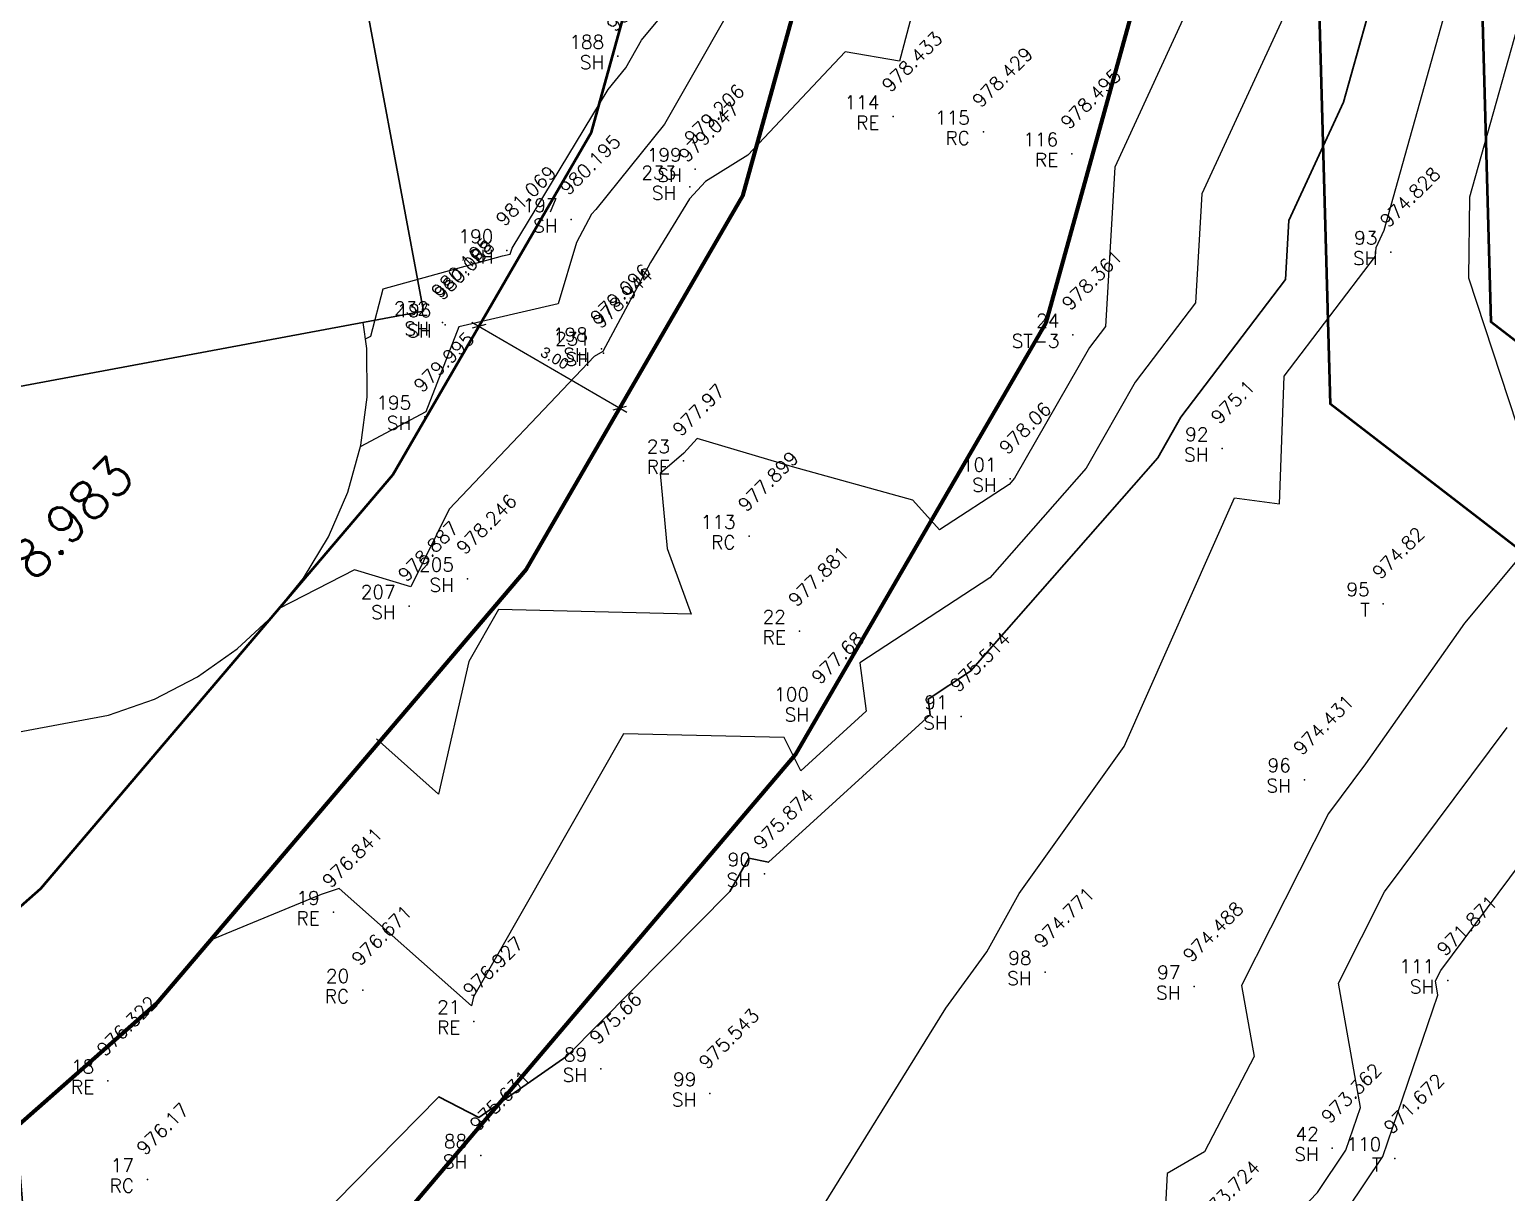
# Model space of a CAD drawing. Header units: metres. Extents: x 319894 to 3389272, y 120 to 6136017.
# Drawn here: x 320809.63 to 320836.83, y 3067824.94 to 3067846.36 of the extents above; entities that cross this region are included whole.
import ezdxf
from ezdxf.enums import TextEntityAlignment as Align

# ---------------------------------------------------------------- set-up
doc = ezdxf.new("R2010")
doc.units = ezdxf.units.M
doc.header["$MEASUREMENT"] = 0
doc.layers.get('Defpoints').update_dxf_attribs({"color": 254})
doc.layers.add('a_MUEBLE', color=255, linetype='Continuous', lineweight=5)
doc.layers.add('wall', color=4, linetype='Continuous', lineweight=30)
for name, color, linetype in [('Contour', 254, 'Continuous'), ('Index_Contour', 8, 'Continuous'), ('Points', 7, 'Continuous'), ('Points-ELV', 6, 'Continuous'), ('Points-NUM', 4, 'Continuous'), ('Points-TXT', 3, 'Continuous'), ('RC', 7, 'Continuous'), ('RE', 7, 'Continuous'), ('S-DIM', 7, 'Continuous'), ('SH', 7, 'Continuous'), ('ST-3', 7, 'Continuous'), ('T', 7, 'Continuous')]:
    doc.layers.add(name, color=color, linetype=linetype)
doc.styles.add('romans', font='romans.shx')
doc.styles.get("Standard").update_dxf_attribs({"font": 'arial.ttf'})
doc.dimstyles.get("Standard").update_dxf_attribs({"dimtxt": 0.2, "dimasz": 0.18, "dimexe": 0.2, "dimexo": 0.2, "dimgap": 0.09, "dimtad": 1, "dimzin": 0, "dimdsep": 46, "dimtxsty": 'Standard', "dimblk": 'OBLIQUE', "dimcen": 0.09, "dimdle": 0.15, "dimclrt": 7, "dimadec": 0, "dimazin": 0, "dimtfac": 1, "dimtofl": 0, "dimtmove": 0, "dimatfit": 3, "dimfxl": 0.3, "dimfxlon": 1, "dimtfillclr": 2, "dimtolj": 1, "dimtzin": 0, "dimarcsym": 0})

# ---------------------------------------------------------------- blocks, each defined once
blk = doc.blocks.new('_Oblique')
at = {"color": 0, "linetype": 'ByBlock', "lineweight": -2}
blk.add_line((-0.5, -0.5), (0.5, 0.5), dxfattribs=at)
blk = doc.blocks.new('*D650')
at = {"layer": 'Defpoints', "color": 0, "transparency": 16777216}
for p in [(320817.909, 3067840.896), (320820.504, 3067839.392), (320820.504, 3067839.392)]:
    blk.add_point(p, dxfattribs=at)
at = {"layer": 'S-DIM', "color": 0, "lineweight": -2, "transparency": 16777216}
for p, q in [((320817.779, 3067840.971), (320820.634, 3067839.316)), ((320817.909, 3067840.896), (320817.808, 3067840.723)), ((320820.504, 3067839.392), (320820.404, 3067839.219))]:
    blk.add_line(p, q, dxfattribs=at)
at = {"layer": 'S-DIM', "color": 0, "lineweight": -2, "transparency": 16777216, "xscale": 0.18, "yscale": 0.18, "zscale": 0.18}
for p, rotation in [((320817.909, 3067840.896), 149.9041219191985), ((320820.504, 3067839.392), 329.9041219191985)]:
    blk.add_blockref('_Oblique', p, dxfattribs=dict(at, rotation=rotation))
at = {"layer": 'S-DIM', "color": 7, "transparency": 16777216, "insert": (320819.303, 3067840.31), "char_height": 0.2, "attachment_point": 5, "rotation": 329.9041}
blk.add_mtext('\\A1;3.00', dxfattribs=at)
blk = doc.blocks.new('POINTS')
at = {"layer": 'Points'}
blk.add_line((0, 0), (0, 0), dxfattribs=at)
blk.add_point((0, 0), dxfattribs=at)
at = {"layer": 'Points-ELV', "style": 'romans'}
blk.add_attdef('ELEV', text='', height=1, rotation=45, dxfattribs=at).set_placement((0, 0), align=Align.BOTTOM_LEFT)
at = {"layer": 'Points-NUM', "style": 'romans'}
blk.add_attdef('PTNUM', text='', height=1, dxfattribs=at).set_placement((0, 0), align=Align.BOTTOM_RIGHT)
at = {"layer": 'Points-TXT', "style": 'romans'}
blk.add_attdef('DESC', text='', height=1, dxfattribs=at).set_placement((0, 0), align=Align.BOTTOM_RIGHT)

msp = doc.modelspace()

# ---------------------------------------------------------------- linework, layer by layer
at = {"color": 7}
for p, q in [((320830.721, 3067849.528, 1969.362), (320828.348, 3067840.959, 1969.362)), ((320830.721, 3067849.528, 987.586), (320828.348, 3067840.959, 987.586)), ((320828.348, 3067840.959, 987.586), (320830.721, 3067849.528, 987.586)), ((320828.348, 3067840.959, 1969.362), (320823.704, 3067832.948, 1969.362)), ((320828.348, 3067840.959, 987.586), (320823.704, 3067832.948, 987.586)), ((320823.704, 3067832.948, 987.586), (320828.348, 3067840.959, 987.586)), ((320823.704, 3067832.948, 1969.362), (320816.272, 3067824.213, 1969.362)), ((320823.704, 3067832.948, 987.586), (320816.272, 3067824.213, 987.586)), ((320816.272, 3067824.213, 987.586), (320823.704, 3067832.948, 987.586))]:
    msp.add_line(p, q, dxfattribs=at)
at = {"color": 1, "elevation": 987.586}
msp.add_lwpolyline([(320777.917, 3067902.345), (320765.452, 3067887.9), (320765.742, 3067881.201), (320760.327, 3067874.569), (320762.69, 3067869.453), (320761.66, 3067864.603), (320762.922, 3067848.287), (320767.166, 3067836.153), (320773.116, 3067821.854), (320781.932, 3067817.905), (320791.95, 3067819.881), (320794.953, 3067820.178), (320802.116, 3067822.366), (320808.503, 3067825.368), (320811.983, 3067828.431), (320818.784, 3067836.424), (320822.771, 3067843.302), (320824.889, 3067850.949), (320827.341, 3067862.58), (320827.988, 3067866.319), (320820.168, 3067865.216), (320817.346, 3067874.838), (320805.657, 3067881.713), (320787.148, 3067898.206)], dxfattribs=at)
at = {"color": 2, "lineweight": 158}
for points in [[(320781.932, 3067817.905), (320791.95, 3067819.881), (320794.953, 3067820.178), (320802.116, 3067822.366), (320808.503, 3067825.368), (320811.983, 3067828.431), (320818.784, 3067836.424), (320822.771, 3067843.302), (320824.889, 3067850.949), (320826.115, 3067856.765), (320826.972, 3067860.826), (320827.078, 3067861.333), (320827.212, 3067861.967), (320827.341, 3067862.58), (320827.573, 3067863.916), (320827.881, 3067865.699), (320828.15, 3067867.255), (320828.924, 3067871.727), (320829.069, 3067872.567), (320831.126, 3067880.134), (320831.582, 3067881.814), (320832.164, 3067883.954), (320832.271, 3067884.348), (320835.666, 3067890.418)], [(320837.243, 3067879.764), (320834.933, 3067871.266), (320834.575, 3067869.196), (320832.519, 3067858.13), (320831.691, 3067854.125), (320830.721, 3067849.528), (320828.348, 3067840.959), (320823.734, 3067832.999), (320816.272, 3067824.213), (320811.827, 3067820.3), (320804.279, 3067816.753), (320796.136, 3067814.266), (320787.275, 3067813.39), (320779.784, 3067813.573), (320775.028, 3067814.607), (320767.738, 3067818.878), (320762.038, 3067825.343), (320758.353, 3067835.442), (320755.151, 3067841.994)]]:
    msp.add_lwpolyline(points, dxfattribs=at)
at = {"color": 3, "lineweight": 50, "elevation": 987.586}
for points in [[(320842.923, 3067832.273), (320833.592, 3067839.463), (320833.3, 3067849.988), (320839.388, 3067872.492)], [(320846.313, 3067833.447), (320836.551, 3067840.97), (320836.311, 3067849.63), (320842.321, 3067871.847)]]:
    msp.add_lwpolyline(points, dxfattribs=at)
at = {"color": 1, "lineweight": 30, "elevation": 987.586}
msp.add_lwpolyline([(320846.313, 3067833.447), (320836.551, 3067840.97), (320836.311, 3067849.63), (320842.321, 3067871.847)], dxfattribs=at)
at = {"color": 3, "lineweight": 50}
msp.add_lwpolyline([(320775.428, 3067824.106), (320782.288, 3067821.033), (320791.511, 3067822.853), (320794.361, 3067823.134), (320801.034, 3067825.173), (320806.841, 3067827.901), (320809.838, 3067830.539), (320816.324, 3067838.162), (320819.982, 3067844.474), (320821.973, 3067851.66), (320823.18, 3067857.384), (320824.036, 3067861.445), (320824.143, 3067861.952), (320824.277, 3067862.585), (320824.395, 3067863.146), (320824.617, 3067864.428), (320824.925, 3067866.21), (320825.194, 3067867.766), (320825.788, 3067871.198)], dxfattribs=at)
at = {"color": 5, "lineweight": 30}
msp.add_lwpolyline([(320835.245, 3067850.066), (320833.832, 3067845.026), (320832.827, 3067842.842), (320832.763, 3067841.757), (320830.837, 3067839.223), (320830.409, 3067838.475), (320826.963, 3067834.543), (320826.179, 3067834.03), (320826.218, 3067833.74), (320823.242, 3067831.023), (320822.877, 3067831.099), (320822.527, 3067830.485), (320819.524, 3067827.452), (320817.906, 3067826.323), (320817.171, 3067826.701), (320814.885, 3067824.379), (320813.712, 3067823.012), (320813.488, 3067821.137), (320812.973, 3067820.933), (320812.642, 3067820.878), (320810.522, 3067820.593), (320809.582, 3067820.686), (320809.706, 3067822.266), (320809.313, 3067827.101)], dxfattribs=at)
msp.add_lwpolyline([(320835.245, 3067850.066), (320833.832, 3067845.026), (320832.827, 3067842.842), (320832.763, 3067841.757), (320830.837, 3067839.223), (320830.409, 3067838.475), (320826.963, 3067834.543), (320826.179, 3067834.03), (320826.218, 3067833.74), (320823.242, 3067831.023), (320822.877, 3067831.099), (320822.527, 3067830.485), (320819.524, 3067827.452), (320817.906, 3067826.323), (320817.171, 3067826.701), (320814.885, 3067824.379), (320813.712, 3067823.012), (320813.488, 3067821.137), (320812.973, 3067820.933), (320812.642, 3067820.878), (320810.522, 3067820.593), (320809.582, 3067820.686), (320809.706, 3067822.266), (320809.313, 3067827.101)], dxfattribs=at)
at = {"color": 1}
msp.add_lwpolyline([(320787.394, 3067835.676), (320787.503, 3067835.199), (320787.822, 3067834.363), (320788.251, 3067833.579), (320788.785, 3067832.861), (320789.411, 3067832.223), (320790.119, 3067831.677), (320790.896, 3067831.233), (320791.725, 3067830.9), (320792.593, 3067830.683), (320793.482, 3067830.588), (320794.376, 3067830.615), (320811.086, 3067833.731), (320811.93, 3067834.028), (320812.725, 3067834.437), (320813.456, 3067834.952), (320814.11, 3067835.562), (320814.674, 3067836.256), (320815.138, 3067837.02), (320815.492, 3067837.841), (320815.731, 3067838.703), (320815.849, 3067839.589), (320815.845, 3067840.484), (320815.775, 3067840.968)], dxfattribs=at)
msp.add_lwpolyline([(320787.394, 3067835.676), (320787.503, 3067835.199), (320787.822, 3067834.363), (320788.251, 3067833.579), (320788.785, 3067832.861), (320789.411, 3067832.223), (320790.119, 3067831.677), (320790.896, 3067831.233), (320791.725, 3067830.9), (320792.593, 3067830.683), (320793.482, 3067830.588), (320794.376, 3067830.615), (320811.086, 3067833.731), (320811.93, 3067834.028), (320812.725, 3067834.437), (320813.456, 3067834.952), (320814.11, 3067835.562), (320814.674, 3067836.256), (320815.138, 3067837.02), (320815.492, 3067837.841), (320815.731, 3067838.703), (320815.849, 3067839.589), (320815.845, 3067840.484), (320815.775, 3067840.968)], dxfattribs=at)
at = {"layer": 'a_MUEBLE', "lineweight": 40, "elevation": 968}
msp.add_lwpolyline([(320781.932, 3067817.905), (320791.95, 3067819.881), (320794.953, 3067820.178), (320802.116, 3067822.366), (320808.503, 3067825.368), (320811.983, 3067828.431), (320818.784, 3067836.424), (320822.771, 3067843.302), (320824.889, 3067850.949), (320826.115, 3067856.765), (320826.972, 3067860.826), (320827.078, 3067861.333), (320827.212, 3067861.967), (320827.341, 3067862.58), (320827.573, 3067863.916), (320827.881, 3067865.699), (320828.15, 3067867.255), (320828.924, 3067871.727), (320829.069, 3067872.567), (320831.126, 3067880.134), (320831.582, 3067881.814), (320832.164, 3067883.954), (320832.271, 3067884.348), (320835.666, 3067890.418)], dxfattribs=at)
at = {"layer": 'Contour'}
for points in [[(320837.371, 3067872.027), (320835.251, 3067864.638), (320834.158, 3067863.264), (320830.879, 3067852.996), (320830.145, 3067854.529), (320829.323, 3067852.81), (320827.868, 3067853.184), (320827.641, 3067852.932), (320827.4, 3067852.37), (320825.656, 3067845.782), (320824.652, 3067845.949), (320822.863, 3067844.05), (320822.079, 3067843.564), (320821.787, 3067843.245), (320821.067, 3067842.068), (320820.188, 3067840.432), (320820.027, 3067840.34), (320817.359, 3067837.528), (320816.653, 3067836.096), (320815.618, 3067836.409), (320814.215, 3067835.69)], [(320841.074, 3067867.214), (320836.364, 3067861.292), (320833.668, 3067852.85), (320833.995, 3067851.09), (320833.865, 3067850.161), (320833.086, 3067847.383), (320831.223, 3067843.336), (320831.106, 3067841.326), (320829.995, 3067839.865), (320829.091, 3067838.285), (320827.317, 3067836.262), (320824.92, 3067834.695), (320825.039, 3067833.808), (320823.835, 3067832.708), (320823.529, 3067833.319), (320820.571, 3067833.389), (320817.81, 3067828.542), (320817.772, 3067828.376), (320815.335, 3067830.539), (320814.999, 3067830.429), (320812.965, 3067829.585)], [(320838.163, 3067865.926), (320835.261, 3067862.278), (320832.13, 3067852.473), (320832.509, 3067850.429), (320832.485, 3067850.256), (320832.34, 3067849.74), (320829.62, 3067843.83), (320829.448, 3067840.895), (320829.153, 3067840.507), (320827.772, 3067838.096), (320827.672, 3067837.982), (320826.392, 3067837.145), (320825.901, 3067837.692), (320823.683, 3067838.308), (320821.927, 3067838.83), (320821.68, 3067838.559), (320821.245, 3067838.182), (320821.375, 3067836.8), (320821.818, 3067835.594), (320818.265, 3067835.678), (320817.72, 3067834.721), (320817.163, 3067832.279), (320816.018, 3067833.296)], [(320835.245, 3067850.066), (320833.832, 3067845.026), (320832.827, 3067842.842), (320832.763, 3067841.757), (320830.837, 3067839.223), (320830.409, 3067838.475), (320826.963, 3067834.543), (320826.179, 3067834.03), (320826.218, 3067833.74), (320823.242, 3067831.023), (320822.877, 3067831.099), (320822.527, 3067830.485), (320819.524, 3067827.452), (320817.906, 3067826.323), (320817.171, 3067826.701), (320814.885, 3067824.379), (320813.712, 3067823.012), (320813.488, 3067821.137), (320812.973, 3067820.933), (320812.642, 3067820.878), (320810.522, 3067820.593), (320809.582, 3067820.686), (320809.706, 3067822.266), (320809.313, 3067827.101)], [(320838.006, 3067849.875), (320836.154, 3067843.272), (320836.135, 3067841.786), (320837.613, 3067837.288), (320836.06, 3067835.425), (320834.236, 3067832.833), (320833.557, 3067831.921), (320831.951, 3067828.752), (320832.183, 3067827.442), (320831.274, 3067825.687), (320830.581, 3067825.292), (320830.493, 3067823.49)], [(320815.819, 3067840.665), (320815.915, 3067840.716), (320816.144, 3067841.586), (320818.339, 3067842.195), (320818.485, 3067842.227), (320818.518, 3067842.335), (320820.29, 3067845.256), (320820.613, 3067845.657), (320820.904, 3067846.169), (320822.851, 3067848.511)], [(320815.459, 3067813.314), (320819.648, 3067813.768), (320820.114, 3067813.498), (320822.499, 3067813.961), (320823.812, 3067814.925), (320825.006, 3067816.001), (320826.886, 3067816.061), (320827.668, 3067814.957), (320828.649, 3067816.55), (320829.058, 3067817.917), (320828.668, 3067818.673), (320828.671, 3067819.812), (320829.322, 3067819.855), (320829.698, 3067820.086), (320831.812, 3067821.844), (320832.134, 3067822.193), (320832.594, 3067822.672), (320834.554, 3067825.604), (320835.57, 3067828.577), (320835.524, 3067828.838), (320835.621, 3067829.03), (320839.452, 3067834.175)], [(320807.492, 3067814.76), (320810.615, 3067815.179), (320813.56, 3067815.43), (320815.057, 3067816.47), (320815.845, 3067816.766), (320818.859, 3067816.163), (320819.922, 3067816.278), (320820.289, 3067816.066), (320820.979, 3067816.572), (320823.876, 3067819.183), (320825.886, 3067819.247), (320827.285, 3067818.832), (320827.389, 3067819.989), (320827.392, 3067820.972), (320829.216, 3067821.09), (320830.268, 3067821.738), (320830.544, 3067821.967), (320831.699, 3067823.221), (320833.351, 3067824.938), (320833.872, 3067825.717), (320834.142, 3067826.507), (320833.737, 3067828.795), (320834.589, 3067830.476), (320836.844, 3067833.504)]]:
    msp.add_lwpolyline(points, dxfattribs=at)
at = {"layer": 'Index_Contour'}
for points in [[(320823.969, 3067824.248), (320826.505, 3067828.335), (320827.263, 3067829.375), (320827.86, 3067830.45), (320829.791, 3067833.155), (320831.822, 3067837.733), (320832.655, 3067837.624), (320832.739, 3067839.975), (320834.421, 3067842.189), (320834.43, 3067842.348), (320834.578, 3067842.668), (320836.626, 3067849.971)], [(320823.024, 3067847.606), (320821.326, 3067844.617), (320820.058, 3067843.045), (320819.978, 3067842.964), (320819.706, 3067842.439), (320819.366, 3067841.31), (320817.54, 3067840.885), (320816.931, 3067839.318), (320815.723, 3067838.674)]]:
    msp.add_lwpolyline(points, dxfattribs=at)
at = {"layer": 'wall'}
msp.add_lwpolyline([(320782.078, 3067865.71), (320771.972, 3067863.826), (320777.563, 3067833.842), (320816.885, 3067841.175), (320815.144, 3067850.514), (320795.974, 3067846.939)], dxfattribs=at)

# ---------------------------------------------------------------- block references
at = {"layer": 'RC', "linetype": 'Continuous'}
ref = msp.add_blockref('POINTS', (320827.2, 3067844.475, 978.429), dxfattribs=at)
ref.add_attrib('PTNUM', '115', dxfattribs={"layer": 'Points-NUM', "height": 0.25, "style": 'romans'}).set_placement((320826.95, 3067844.537, 978.429), align=Align.BOTTOM_RIGHT)
ref.add_attrib('DESC', 'RC', dxfattribs={"layer": 'Points-TXT', "height": 0.25, "style": 'romans'}).set_placement((320826.95, 3067844.162, 978.429), align=Align.BOTTOM_RIGHT)
ref.add_attrib('ELEV', '978.429', dxfattribs={"layer": 'Points-ELV', "height": 0.25, "rotation": 45, "style": 'romans'}).set_placement((320827.2, 3067844.85, 978.429), align=Align.BOTTOM_LEFT)
ref = msp.add_blockref('POINTS', (320822.885, 3067837.03, 977.899), dxfattribs=at)
ref.add_attrib('PTNUM', '113', dxfattribs={"layer": 'Points-NUM', "height": 0.25, "style": 'romans'}).set_placement((320822.635, 3067837.092, 977.899), align=Align.BOTTOM_RIGHT)
ref.add_attrib('DESC', 'RC', dxfattribs={"layer": 'Points-TXT', "height": 0.25, "style": 'romans'}).set_placement((320822.635, 3067836.717, 977.899), align=Align.BOTTOM_RIGHT)
ref.add_attrib('ELEV', '977.899', dxfattribs={"layer": 'Points-ELV', "height": 0.25, "rotation": 45, "style": 'romans'}).set_placement((320822.885, 3067837.405, 977.899), align=Align.BOTTOM_LEFT)
ref = msp.add_blockref('POINTS', (320815.768, 3067828.666, 976.671), dxfattribs=at)
ref.add_attrib('PTNUM', '20', dxfattribs={"layer": 'Points-NUM', "height": 0.25, "style": 'romans'}).set_placement((320815.518, 3067828.728, 976.671), align=Align.BOTTOM_RIGHT)
ref.add_attrib('DESC', 'RC', dxfattribs={"layer": 'Points-TXT', "height": 0.25, "style": 'romans'}).set_placement((320815.518, 3067828.353, 976.671), align=Align.BOTTOM_RIGHT)
ref.add_attrib('ELEV', '976.671', dxfattribs={"layer": 'Points-ELV', "height": 0.25, "rotation": 45, "style": 'romans'}).set_placement((320815.768, 3067829.041, 976.671), align=Align.BOTTOM_LEFT)
ref = msp.add_blockref('POINTS', (320811.806, 3067825.178, 976.17), dxfattribs=at)
ref.add_attrib('PTNUM', '17', dxfattribs={"layer": 'Points-NUM', "height": 0.25, "style": 'romans'}).set_placement((320811.556, 3067825.24, 976.17), align=Align.BOTTOM_RIGHT)
ref.add_attrib('DESC', 'RC', dxfattribs={"layer": 'Points-TXT', "height": 0.25, "style": 'romans'}).set_placement((320811.556, 3067824.865, 976.17), align=Align.BOTTOM_RIGHT)
ref.add_attrib('ELEV', '976.17', dxfattribs={"layer": 'Points-ELV', "height": 0.25, "rotation": 45, "style": 'romans'}).set_placement((320811.806, 3067825.553, 976.17), align=Align.BOTTOM_LEFT)
at = {"layer": 'RE', "linetype": 'Continuous'}
ref = msp.add_blockref('POINTS', (320825.534, 3067844.759, 978.433), dxfattribs=at)
ref.add_attrib('PTNUM', '114', dxfattribs={"layer": 'Points-NUM', "height": 0.25, "style": 'romans'}).set_placement((320825.284, 3067844.821, 978.433), align=Align.BOTTOM_RIGHT)
ref.add_attrib('DESC', 'RE', dxfattribs={"layer": 'Points-TXT', "height": 0.25, "style": 'romans'}).set_placement((320825.284, 3067844.446, 978.433), align=Align.BOTTOM_RIGHT)
ref.add_attrib('ELEV', '978.433', dxfattribs={"layer": 'Points-ELV', "height": 0.25, "rotation": 45, "style": 'romans'}).set_placement((320825.534, 3067845.134, 978.433), align=Align.BOTTOM_LEFT)
ref = msp.add_blockref('POINTS', (320828.826, 3067844.075, 978.495), dxfattribs=at)
ref.add_attrib('PTNUM', '116', dxfattribs={"layer": 'Points-NUM', "height": 0.25, "style": 'romans'}).set_placement((320828.576, 3067844.137, 978.495), align=Align.BOTTOM_RIGHT)
ref.add_attrib('DESC', 'RE', dxfattribs={"layer": 'Points-TXT', "height": 0.25, "style": 'romans'}).set_placement((320828.576, 3067843.762, 978.495), align=Align.BOTTOM_RIGHT)
ref.add_attrib('ELEV', '978.495', dxfattribs={"layer": 'Points-ELV', "height": 0.25, "rotation": 45, "style": 'romans'}).set_placement((320828.826, 3067844.45, 978.495), align=Align.BOTTOM_LEFT)
ref = msp.add_blockref('POINTS', (320821.677, 3067838.419, 977.97), dxfattribs=at)
ref.add_attrib('PTNUM', '23', dxfattribs={"layer": 'Points-NUM', "height": 0.25, "style": 'romans'}).set_placement((320821.427, 3067838.481, 977.97), align=Align.BOTTOM_RIGHT)
ref.add_attrib('DESC', 'RE', dxfattribs={"layer": 'Points-TXT', "height": 0.25, "style": 'romans'}).set_placement((320821.427, 3067838.106, 977.97), align=Align.BOTTOM_RIGHT)
ref.add_attrib('ELEV', '977.97', dxfattribs={"layer": 'Points-ELV', "height": 0.25, "rotation": 45, "style": 'romans'}).set_placement((320821.677, 3067838.794, 977.97), align=Align.BOTTOM_LEFT)
ref = msp.add_blockref('POINTS', (320823.811, 3067835.281, 977.881), dxfattribs=at)
ref.add_attrib('PTNUM', '22', dxfattribs={"layer": 'Points-NUM', "height": 0.25, "style": 'romans'}).set_placement((320823.561, 3067835.343, 977.881), align=Align.BOTTOM_RIGHT)
ref.add_attrib('DESC', 'RE', dxfattribs={"layer": 'Points-TXT', "height": 0.25, "style": 'romans'}).set_placement((320823.561, 3067834.968, 977.881), align=Align.BOTTOM_RIGHT)
ref.add_attrib('ELEV', '977.881', dxfattribs={"layer": 'Points-ELV', "height": 0.25, "rotation": 45, "style": 'romans'}).set_placement((320823.811, 3067835.656, 977.881), align=Align.BOTTOM_LEFT)
ref = msp.add_blockref('POINTS', (320815.226, 3067830.101, 976.841), dxfattribs=at)
ref.add_attrib('PTNUM', '19', dxfattribs={"layer": 'Points-NUM', "height": 0.25, "style": 'romans'}).set_placement((320814.976, 3067830.163, 976.841), align=Align.BOTTOM_RIGHT)
ref.add_attrib('DESC', 'RE', dxfattribs={"layer": 'Points-TXT', "height": 0.25, "style": 'romans'}).set_placement((320814.976, 3067829.788, 976.841), align=Align.BOTTOM_RIGHT)
ref.add_attrib('ELEV', '976.841', dxfattribs={"layer": 'Points-ELV', "height": 0.25, "rotation": 45, "style": 'romans'}).set_placement((320815.226, 3067830.476, 976.841), align=Align.BOTTOM_LEFT)
ref = msp.add_blockref('POINTS', (320817.816, 3067828.091, 976.927), dxfattribs=at)
ref.add_attrib('PTNUM', '21', dxfattribs={"layer": 'Points-NUM', "height": 0.25, "style": 'romans'}).set_placement((320817.566, 3067828.153, 976.927), align=Align.BOTTOM_RIGHT)
ref.add_attrib('DESC', 'RE', dxfattribs={"layer": 'Points-TXT', "height": 0.25, "style": 'romans'}).set_placement((320817.566, 3067827.778, 976.927), align=Align.BOTTOM_RIGHT)
ref.add_attrib('ELEV', '976.927', dxfattribs={"layer": 'Points-ELV', "height": 0.25, "rotation": 45, "style": 'romans'}).set_placement((320817.816, 3067828.466, 976.927), align=Align.BOTTOM_LEFT)
ref = msp.add_blockref('POINTS', (320811.072, 3067826.996, 976.322), dxfattribs=at)
ref.add_attrib('PTNUM', '18', dxfattribs={"layer": 'Points-NUM', "height": 0.25, "style": 'romans'}).set_placement((320810.822, 3067827.058, 976.322), align=Align.BOTTOM_RIGHT)
ref.add_attrib('DESC', 'RE', dxfattribs={"layer": 'Points-TXT', "height": 0.25, "style": 'romans'}).set_placement((320810.822, 3067826.683, 976.322), align=Align.BOTTOM_RIGHT)
ref.add_attrib('ELEV', '976.322', dxfattribs={"layer": 'Points-ELV', "height": 0.25, "rotation": 45, "style": 'romans'}).set_placement((320811.072, 3067827.371, 976.322), align=Align.BOTTOM_LEFT)
at = {"layer": 'SH', "linetype": 'Continuous'}
ref = msp.add_blockref('POINTS', (320820.465, 3067845.872, 981.207), dxfattribs=at)
ref.add_attrib('PTNUM', '188', dxfattribs={"layer": 'Points-NUM', "height": 0.25, "style": 'romans'}).set_placement((320820.215, 3067845.934, 981.207), align=Align.BOTTOM_RIGHT)
ref.add_attrib('DESC', 'SH', dxfattribs={"layer": 'Points-TXT', "height": 0.25, "style": 'romans'}).set_placement((320820.215, 3067845.559, 981.207), align=Align.BOTTOM_RIGHT)
ref.add_attrib('ELEV', '981.207', dxfattribs={"layer": 'Points-ELV', "height": 0.25, "rotation": 45, "style": 'romans'}).set_placement((320820.465, 3067846.247, 981.207), align=Align.BOTTOM_LEFT)
ref = msp.add_blockref('POINTS', (320821.892, 3067843.792, 979.206), dxfattribs=at)
ref.add_attrib('PTNUM', '199', dxfattribs={"layer": 'Points-NUM', "height": 0.25, "style": 'romans'}).set_placement((320821.642, 3067843.854, 979.206), align=Align.BOTTOM_RIGHT)
ref.add_attrib('DESC', 'SH', dxfattribs={"layer": 'Points-TXT', "height": 0.25, "style": 'romans'}).set_placement((320821.642, 3067843.479, 979.206), align=Align.BOTTOM_RIGHT)
ref.add_attrib('ELEV', '979.206', dxfattribs={"layer": 'Points-ELV', "height": 0.25, "rotation": 45, "style": 'romans'}).set_placement((320821.892, 3067844.167, 979.206), align=Align.BOTTOM_LEFT)
ref = msp.add_blockref('POINTS', (320821.792, 3067843.465, 979.047), dxfattribs=at)
ref.add_attrib('PTNUM', '233', dxfattribs={"layer": 'Points-NUM', "height": 0.25, "style": 'romans'}).set_placement((320821.542, 3067843.527, 979.047), align=Align.BOTTOM_RIGHT)
ref.add_attrib('DESC', 'SH', dxfattribs={"layer": 'Points-TXT', "height": 0.25, "style": 'romans'}).set_placement((320821.542, 3067843.152, 979.047), align=Align.BOTTOM_RIGHT)
ref.add_attrib('ELEV', '979.047', dxfattribs={"layer": 'Points-ELV', "height": 0.25, "rotation": 45, "style": 'romans'}).set_placement((320821.792, 3067843.84, 979.047), align=Align.BOTTOM_LEFT)
ref = msp.add_blockref('POINTS', (320819.607, 3067842.862, 980.195), dxfattribs=at)
ref.add_attrib('PTNUM', '197', dxfattribs={"layer": 'Points-NUM', "height": 0.25, "style": 'romans'}).set_placement((320819.357, 3067842.924, 980.195), align=Align.BOTTOM_RIGHT)
ref.add_attrib('DESC', 'SH', dxfattribs={"layer": 'Points-TXT', "height": 0.25, "style": 'romans'}).set_placement((320819.357, 3067842.549, 980.195), align=Align.BOTTOM_RIGHT)
ref.add_attrib('ELEV', '980.195', dxfattribs={"layer": 'Points-ELV', "height": 0.25, "rotation": 45, "style": 'romans'}).set_placement((320819.607, 3067843.237, 980.195), align=Align.BOTTOM_LEFT)
ref = msp.add_blockref('POINTS', (320818.424, 3067842.29, 981.069), dxfattribs=at)
ref.add_attrib('PTNUM', '190', dxfattribs={"layer": 'Points-NUM', "height": 0.25, "style": 'romans'}).set_placement((320818.174, 3067842.352, 981.069), align=Align.BOTTOM_RIGHT)
ref.add_attrib('DESC', 'SH', dxfattribs={"layer": 'Points-TXT', "height": 0.25, "style": 'romans'}).set_placement((320818.174, 3067841.977, 981.069), align=Align.BOTTOM_RIGHT)
ref.add_attrib('ELEV', '981.069', dxfattribs={"layer": 'Points-ELV', "height": 0.25, "rotation": 45, "style": 'romans'}).set_placement((320818.424, 3067842.665, 981.069), align=Align.BOTTOM_LEFT)
ref = msp.add_blockref('POINTS', (320834.706, 3067842.263, 974.828), dxfattribs=at)
ref.add_attrib('PTNUM', '93', dxfattribs={"layer": 'Points-NUM', "height": 0.25, "style": 'romans'}).set_placement((320834.456, 3067842.325, 974.828), align=Align.BOTTOM_RIGHT)
ref.add_attrib('DESC', 'SH', dxfattribs={"layer": 'Points-TXT', "height": 0.25, "style": 'romans'}).set_placement((320834.456, 3067841.95, 974.828), align=Align.BOTTOM_RIGHT)
ref.add_attrib('ELEV', '974.828', dxfattribs={"layer": 'Points-ELV', "height": 0.25, "rotation": 45, "style": 'romans'}).set_placement((320834.706, 3067842.638, 974.828), align=Align.BOTTOM_LEFT)
ref = msp.add_blockref('POINTS', (320817.235, 3067840.963, 980.105), dxfattribs=at)
ref.add_attrib('PTNUM', '232', dxfattribs={"layer": 'Points-NUM', "height": 0.25, "style": 'romans'}).set_placement((320816.985, 3067841.025, 980.105), align=Align.BOTTOM_RIGHT)
ref.add_attrib('DESC', 'SH', dxfattribs={"layer": 'Points-TXT', "height": 0.25, "style": 'romans'}).set_placement((320816.985, 3067840.65, 980.105), align=Align.BOTTOM_RIGHT)
ref.add_attrib('ELEV', '980.105', dxfattribs={"layer": 'Points-ELV', "height": 0.25, "rotation": 45, "style": 'romans'}).set_placement((320817.235, 3067841.338, 980.105), align=Align.BOTTOM_LEFT)
ref = msp.add_blockref('POINTS', (320817.285, 3067840.925, 980.088), dxfattribs=at)
ref.add_attrib('PTNUM', '196', dxfattribs={"layer": 'Points-NUM', "height": 0.25, "style": 'romans'}).set_placement((320817.035, 3067840.987, 980.088), align=Align.BOTTOM_RIGHT)
ref.add_attrib('DESC', 'SH', dxfattribs={"layer": 'Points-TXT', "height": 0.25, "style": 'romans'}).set_placement((320817.035, 3067840.612, 980.088), align=Align.BOTTOM_RIGHT)
ref.add_attrib('ELEV', '980.088', dxfattribs={"layer": 'Points-ELV', "height": 0.25, "rotation": 45, "style": 'romans'}).set_placement((320817.285, 3067841.3, 980.088), align=Align.BOTTOM_LEFT)
ref = msp.add_blockref('POINTS', (320820.162, 3067840.481, 979.096), dxfattribs=at)
ref.add_attrib('PTNUM', '198', dxfattribs={"layer": 'Points-NUM', "height": 0.25, "style": 'romans'}).set_placement((320819.912, 3067840.543, 979.096), align=Align.BOTTOM_RIGHT)
ref.add_attrib('DESC', 'SH', dxfattribs={"layer": 'Points-TXT', "height": 0.25, "style": 'romans'}).set_placement((320819.912, 3067840.168, 979.096), align=Align.BOTTOM_RIGHT)
ref.add_attrib('ELEV', '979.096', dxfattribs={"layer": 'Points-ELV', "height": 0.25, "rotation": 45, "style": 'romans'}).set_placement((320820.162, 3067840.856, 979.096), align=Align.BOTTOM_LEFT)
ref = msp.add_blockref('POINTS', (320820.202, 3067840.403, 978.944), dxfattribs=at)
ref.add_attrib('PTNUM', '231', dxfattribs={"layer": 'Points-NUM', "height": 0.25, "style": 'romans'}).set_placement((320819.952, 3067840.465, 978.944), align=Align.BOTTOM_RIGHT)
ref.add_attrib('DESC', 'SH', dxfattribs={"layer": 'Points-TXT', "height": 0.25, "style": 'romans'}).set_placement((320819.952, 3067840.09, 978.944), align=Align.BOTTOM_RIGHT)
ref.add_attrib('ELEV', '978.944', dxfattribs={"layer": 'Points-ELV', "height": 0.25, "rotation": 45, "style": 'romans'}).set_placement((320820.202, 3067840.778, 978.944), align=Align.BOTTOM_LEFT)
ref = msp.add_blockref('POINTS', (320816.911, 3067839.227, 979.995), dxfattribs=at)
ref.add_attrib('PTNUM', '195', dxfattribs={"layer": 'Points-NUM', "height": 0.25, "style": 'romans'}).set_placement((320816.661, 3067839.289, 979.995), align=Align.BOTTOM_RIGHT)
ref.add_attrib('DESC', 'SH', dxfattribs={"layer": 'Points-TXT', "height": 0.25, "style": 'romans'}).set_placement((320816.661, 3067838.914, 979.995), align=Align.BOTTOM_RIGHT)
ref.add_attrib('ELEV', '979.995', dxfattribs={"layer": 'Points-ELV', "height": 0.25, "rotation": 45, "style": 'romans'}).set_placement((320816.911, 3067839.602, 979.995), align=Align.BOTTOM_LEFT)
ref = msp.add_blockref('POINTS', (320831.595, 3067838.645, 975.1), dxfattribs=at)
ref.add_attrib('PTNUM', '92', dxfattribs={"layer": 'Points-NUM', "height": 0.25, "style": 'romans'}).set_placement((320831.345, 3067838.707, 975.1), align=Align.BOTTOM_RIGHT)
ref.add_attrib('DESC', 'SH', dxfattribs={"layer": 'Points-TXT', "height": 0.25, "style": 'romans'}).set_placement((320831.345, 3067838.332, 975.1), align=Align.BOTTOM_RIGHT)
ref.add_attrib('ELEV', '975.1', dxfattribs={"layer": 'Points-ELV', "height": 0.25, "rotation": 45, "style": 'romans'}).set_placement((320831.595, 3067839.02, 975.1), align=Align.BOTTOM_LEFT)
ref = msp.add_blockref('POINTS', (320827.693, 3067838.085, 978.06), dxfattribs=at)
ref.add_attrib('PTNUM', '101', dxfattribs={"layer": 'Points-NUM', "height": 0.25, "style": 'romans'}).set_placement((320827.443, 3067838.147, 978.06), align=Align.BOTTOM_RIGHT)
ref.add_attrib('DESC', 'SH', dxfattribs={"layer": 'Points-TXT', "height": 0.25, "style": 'romans'}).set_placement((320827.443, 3067837.772, 978.06), align=Align.BOTTOM_RIGHT)
ref.add_attrib('ELEV', '978.06', dxfattribs={"layer": 'Points-ELV', "height": 0.25, "rotation": 45, "style": 'romans'}).set_placement((320827.693, 3067838.46, 978.06), align=Align.BOTTOM_LEFT)
ref = msp.add_blockref('POINTS', (320809.005, 3067834.803, 978.983), dxfattribs=at)
ref.add_attrib('PTNUM', '209', dxfattribs={"layer": 'Points-NUM', "height": 0.25, "style": 'romans'}).set_placement((320808.755, 3067834.865, 978.983), align=Align.BOTTOM_RIGHT)
ref.add_attrib('DESC', 'SH', dxfattribs={"layer": 'Points-TXT', "height": 0.25, "style": 'romans'}).set_placement((320808.755, 3067834.49, 978.983), align=Align.BOTTOM_RIGHT)
ref.add_attrib('ELEV', '978.983', dxfattribs={"layer": 'Points-ELV', "lineweight": 40, "height": 0.7, "rotation": 45, "style": 'romans'}).set_placement((320809.005, 3067835.178, 978.983), align=Align.BOTTOM_LEFT)
ref = msp.add_blockref('POINTS', (320817.698, 3067836.241, 978.246), dxfattribs=at)
ref.add_attrib('PTNUM', '205', dxfattribs={"layer": 'Points-NUM', "height": 0.25, "style": 'romans'}).set_placement((320817.448, 3067836.303, 978.246), align=Align.BOTTOM_RIGHT)
ref.add_attrib('DESC', 'SH', dxfattribs={"layer": 'Points-TXT', "height": 0.25, "style": 'romans'}).set_placement((320817.448, 3067835.928, 978.246), align=Align.BOTTOM_RIGHT)
ref.add_attrib('ELEV', '978.246', dxfattribs={"layer": 'Points-ELV', "height": 0.25, "rotation": 45, "style": 'romans'}).set_placement((320817.698, 3067836.616, 978.246), align=Align.BOTTOM_LEFT)
ref = msp.add_blockref('POINTS', (320816.623, 3067835.741, 978.887), dxfattribs=at)
ref.add_attrib('PTNUM', '207', dxfattribs={"layer": 'Points-NUM', "height": 0.25, "style": 'romans'}).set_placement((320816.373, 3067835.803, 978.887), align=Align.BOTTOM_RIGHT)
ref.add_attrib('DESC', 'SH', dxfattribs={"layer": 'Points-TXT', "height": 0.25, "style": 'romans'}).set_placement((320816.373, 3067835.428, 978.887), align=Align.BOTTOM_RIGHT)
ref.add_attrib('ELEV', '978.887', dxfattribs={"layer": 'Points-ELV', "height": 0.25, "rotation": 45, "style": 'romans'}).set_placement((320816.623, 3067836.116, 978.887), align=Align.BOTTOM_LEFT)
ref = msp.add_blockref('POINTS', (320824.238, 3067833.854, 977.68), dxfattribs=at)
ref.add_attrib('PTNUM', '100', dxfattribs={"layer": 'Points-NUM', "height": 0.25, "style": 'romans'}).set_placement((320823.988, 3067833.916, 977.68), align=Align.BOTTOM_RIGHT)
ref.add_attrib('DESC', 'SH', dxfattribs={"layer": 'Points-TXT', "height": 0.25, "style": 'romans'}).set_placement((320823.988, 3067833.541, 977.68), align=Align.BOTTOM_RIGHT)
ref.add_attrib('ELEV', '977.68', dxfattribs={"layer": 'Points-ELV', "height": 0.25, "rotation": 45, "style": 'romans'}).set_placement((320824.238, 3067834.229, 977.68), align=Align.BOTTOM_LEFT)
ref = msp.add_blockref('POINTS', (320826.79, 3067833.707, 975.514), dxfattribs=at)
ref.add_attrib('PTNUM', '91', dxfattribs={"layer": 'Points-NUM', "height": 0.25, "style": 'romans'}).set_placement((320826.54, 3067833.769, 975.514), align=Align.BOTTOM_RIGHT)
ref.add_attrib('DESC', 'SH', dxfattribs={"layer": 'Points-TXT', "height": 0.25, "style": 'romans'}).set_placement((320826.54, 3067833.394, 975.514), align=Align.BOTTOM_RIGHT)
ref.add_attrib('ELEV', '975.514', dxfattribs={"layer": 'Points-ELV', "height": 0.25, "rotation": 45, "style": 'romans'}).set_placement((320826.79, 3067834.082, 975.514), align=Align.BOTTOM_LEFT)
ref = msp.add_blockref('POINTS', (320833.112, 3067832.544, 974.431), dxfattribs=at)
ref.add_attrib('PTNUM', '96', dxfattribs={"layer": 'Points-NUM', "height": 0.25, "style": 'romans'}).set_placement((320832.862, 3067832.606, 974.431), align=Align.BOTTOM_RIGHT)
ref.add_attrib('DESC', 'SH', dxfattribs={"layer": 'Points-TXT', "height": 0.25, "style": 'romans'}).set_placement((320832.862, 3067832.231, 974.431), align=Align.BOTTOM_RIGHT)
ref.add_attrib('ELEV', '974.431', dxfattribs={"layer": 'Points-ELV', "height": 0.25, "rotation": 45, "style": 'romans'}).set_placement((320833.112, 3067832.919, 974.431), align=Align.BOTTOM_LEFT)
ref = msp.add_blockref('POINTS', (320823.167, 3067830.811, 975.874), dxfattribs=at)
ref.add_attrib('PTNUM', '90', dxfattribs={"layer": 'Points-NUM', "height": 0.25, "style": 'romans'}).set_placement((320822.917, 3067830.873, 975.874), align=Align.BOTTOM_RIGHT)
ref.add_attrib('DESC', 'SH', dxfattribs={"layer": 'Points-TXT', "height": 0.25, "style": 'romans'}).set_placement((320822.917, 3067830.498, 975.874), align=Align.BOTTOM_RIGHT)
ref.add_attrib('ELEV', '975.874', dxfattribs={"layer": 'Points-ELV', "height": 0.25, "rotation": 45, "style": 'romans'}).set_placement((320823.167, 3067831.186, 975.874), align=Align.BOTTOM_LEFT)
ref = msp.add_blockref('POINTS', (320828.336, 3067828.999, 974.771), dxfattribs=at)
ref.add_attrib('PTNUM', '98', dxfattribs={"layer": 'Points-NUM', "height": 0.25, "style": 'romans'}).set_placement((320828.086, 3067829.061, 974.771), align=Align.BOTTOM_RIGHT)
ref.add_attrib('DESC', 'SH', dxfattribs={"layer": 'Points-TXT', "height": 0.25, "style": 'romans'}).set_placement((320828.086, 3067828.686, 974.771), align=Align.BOTTOM_RIGHT)
ref.add_attrib('ELEV', '974.771', dxfattribs={"layer": 'Points-ELV', "height": 0.25, "rotation": 45, "style": 'romans'}).set_placement((320828.336, 3067829.374, 974.771), align=Align.BOTTOM_LEFT)
ref = msp.add_blockref('POINTS', (320831.079, 3067828.731, 974.488), dxfattribs=at)
ref.add_attrib('PTNUM', '97', dxfattribs={"layer": 'Points-NUM', "height": 0.25, "style": 'romans'}).set_placement((320830.829, 3067828.793, 974.488), align=Align.BOTTOM_RIGHT)
ref.add_attrib('DESC', 'SH', dxfattribs={"layer": 'Points-TXT', "height": 0.25, "style": 'romans'}).set_placement((320830.829, 3067828.418, 974.488), align=Align.BOTTOM_RIGHT)
ref.add_attrib('ELEV', '974.488', dxfattribs={"layer": 'Points-ELV', "height": 0.25, "rotation": 45, "style": 'romans'}).set_placement((320831.079, 3067829.106, 974.488), align=Align.BOTTOM_LEFT)
ref = msp.add_blockref('POINTS', (320835.754, 3067828.844, 971.871), dxfattribs=at)
ref.add_attrib('PTNUM', '111', dxfattribs={"layer": 'Points-NUM', "height": 0.25, "style": 'romans'}).set_placement((320835.504, 3067828.906, 971.871), align=Align.BOTTOM_RIGHT)
ref.add_attrib('DESC', 'SH', dxfattribs={"layer": 'Points-TXT', "height": 0.25, "style": 'romans'}).set_placement((320835.504, 3067828.531, 971.871), align=Align.BOTTOM_RIGHT)
ref.add_attrib('ELEV', '971.871', dxfattribs={"layer": 'Points-ELV', "height": 0.25, "rotation": 45, "style": 'romans'}).set_placement((320835.754, 3067829.219, 971.871), align=Align.BOTTOM_LEFT)
ref = msp.add_blockref('POINTS', (320820.15, 3067827.218, 975.66), dxfattribs=at)
ref.add_attrib('PTNUM', '89', dxfattribs={"layer": 'Points-NUM', "height": 0.25, "style": 'romans'}).set_placement((320819.9, 3067827.28, 975.66), align=Align.BOTTOM_RIGHT)
ref.add_attrib('DESC', 'SH', dxfattribs={"layer": 'Points-TXT', "height": 0.25, "style": 'romans'}).set_placement((320819.9, 3067826.905, 975.66), align=Align.BOTTOM_RIGHT)
ref.add_attrib('ELEV', '975.66', dxfattribs={"layer": 'Points-ELV', "height": 0.25, "rotation": 45, "style": 'romans'}).set_placement((320820.15, 3067827.593, 975.66), align=Align.BOTTOM_LEFT)
ref = msp.add_blockref('POINTS', (320822.162, 3067826.762, 975.543), dxfattribs=at)
ref.add_attrib('PTNUM', '99', dxfattribs={"layer": 'Points-NUM', "height": 0.25, "style": 'romans'}).set_placement((320821.912, 3067826.824, 975.543), align=Align.BOTTOM_RIGHT)
ref.add_attrib('DESC', 'SH', dxfattribs={"layer": 'Points-TXT', "height": 0.25, "style": 'romans'}).set_placement((320821.912, 3067826.449, 975.543), align=Align.BOTTOM_RIGHT)
ref.add_attrib('ELEV', '975.543', dxfattribs={"layer": 'Points-ELV', "height": 0.25, "rotation": 45, "style": 'romans'}).set_placement((320822.162, 3067827.137, 975.543), align=Align.BOTTOM_LEFT)
ref = msp.add_blockref('POINTS', (320833.625, 3067825.758, 973.362), dxfattribs=at)
ref.add_attrib('PTNUM', '42', dxfattribs={"layer": 'Points-NUM', "height": 0.25, "style": 'romans'}).set_placement((320833.375, 3067825.82, 973.362), align=Align.BOTTOM_RIGHT)
ref.add_attrib('DESC', 'SH', dxfattribs={"layer": 'Points-TXT', "height": 0.25, "style": 'romans'}).set_placement((320833.375, 3067825.445, 973.362), align=Align.BOTTOM_RIGHT)
ref.add_attrib('ELEV', '973.362', dxfattribs={"layer": 'Points-ELV', "height": 0.25, "rotation": 45, "style": 'romans'}).set_placement((320833.625, 3067826.133, 973.362), align=Align.BOTTOM_LEFT)
ref = msp.add_blockref('POINTS', (320817.942, 3067825.62, 975.631), dxfattribs=at)
ref.add_attrib('PTNUM', '88', dxfattribs={"layer": 'Points-NUM', "height": 0.25, "style": 'romans'}).set_placement((320817.692, 3067825.682, 975.631), align=Align.BOTTOM_RIGHT)
ref.add_attrib('DESC', 'SH', dxfattribs={"layer": 'Points-TXT', "height": 0.25, "style": 'romans'}).set_placement((320817.692, 3067825.307, 975.631), align=Align.BOTTOM_RIGHT)
ref.add_attrib('ELEV', '975.631', dxfattribs={"layer": 'Points-ELV', "height": 0.25, "rotation": 45, "style": 'romans'}).set_placement((320817.942, 3067825.995, 975.631), align=Align.BOTTOM_LEFT)
ref = msp.add_blockref('POINTS', (320831.384, 3067823.965, 973.724), dxfattribs=at)
ref.add_attrib('PTNUM', '41', dxfattribs={"layer": 'Points-NUM', "height": 0.25, "style": 'romans'}).set_placement((320831.134, 3067824.027, 973.724), align=Align.BOTTOM_RIGHT)
ref.add_attrib('DESC', 'SH', dxfattribs={"layer": 'Points-TXT', "height": 0.25, "style": 'romans'}).set_placement((320831.134, 3067823.652, 973.724), align=Align.BOTTOM_RIGHT)
ref.add_attrib('ELEV', '973.724', dxfattribs={"layer": 'Points-ELV', "height": 0.25, "rotation": 45, "style": 'romans'}).set_placement((320831.384, 3067824.34, 973.724), align=Align.BOTTOM_LEFT)
at = {"layer": 'ST-3', "linetype": 'Continuous'}
ref = msp.add_blockref('POINTS', (320828.849, 3067840.739, 978.361), dxfattribs=at)
ref.add_attrib('PTNUM', '24', dxfattribs={"layer": 'Points-NUM', "height": 0.25, "style": 'romans'}).set_placement((320828.599, 3067840.801, 978.361), align=Align.BOTTOM_RIGHT)
ref.add_attrib('DESC', 'ST-3', dxfattribs={"layer": 'Points-TXT', "height": 0.25, "style": 'romans'}).set_placement((320828.599, 3067840.426, 978.361), align=Align.BOTTOM_RIGHT)
ref.add_attrib('ELEV', '978.361', dxfattribs={"layer": 'Points-ELV', "height": 0.25, "rotation": 45, "style": 'romans'}).set_placement((320828.849, 3067841.114, 978.361), align=Align.BOTTOM_LEFT)
at = {"layer": 'T', "linetype": 'Continuous'}
ref = msp.add_blockref('POINTS', (320834.563, 3067835.786, 974.82), dxfattribs=at)
ref.add_attrib('PTNUM', '95', dxfattribs={"layer": 'Points-NUM', "height": 0.25, "style": 'romans'}).set_placement((320834.313, 3067835.848, 974.82), align=Align.BOTTOM_RIGHT)
ref.add_attrib('DESC', 'T', dxfattribs={"layer": 'Points-TXT', "height": 0.25, "style": 'romans'}).set_placement((320834.313, 3067835.473, 974.82), align=Align.BOTTOM_RIGHT)
ref.add_attrib('ELEV', '974.82', dxfattribs={"layer": 'Points-ELV', "height": 0.25, "rotation": 45, "style": 'romans'}).set_placement((320834.563, 3067836.161, 974.82), align=Align.BOTTOM_LEFT)
ref = msp.add_blockref('POINTS', (320834.777, 3067825.567, 971.672), dxfattribs=at)
ref.add_attrib('PTNUM', '110', dxfattribs={"layer": 'Points-NUM', "height": 0.25, "style": 'romans'}).set_placement((320834.527, 3067825.629, 971.672), align=Align.BOTTOM_RIGHT)
ref.add_attrib('DESC', 'T', dxfattribs={"layer": 'Points-TXT', "height": 0.25, "style": 'romans'}).set_placement((320834.527, 3067825.254, 971.672), align=Align.BOTTOM_RIGHT)
ref.add_attrib('ELEV', '971.672', dxfattribs={"layer": 'Points-ELV', "height": 0.25, "rotation": 45, "style": 'romans'}).set_placement((320834.777, 3067825.942, 971.672), align=Align.BOTTOM_LEFT)

# ---------------------------------------------------------------- dimensions: what is measured, and where the dimension line sits
at = {"layer": 'S-DIM', "color": 1}
dim = msp.add_aligned_dim(p1=(320817.909, 3067840.896), p2=(320820.504, 3067839.392), distance=0, dimstyle='Standard', dxfattribs=at)
dim.commit()
dim.dimension.update_dxf_attribs({"geometry": '*D650', "text_midpoint": (320819.303, 3067840.31)})

doc.saveas('drawing.dxf')
